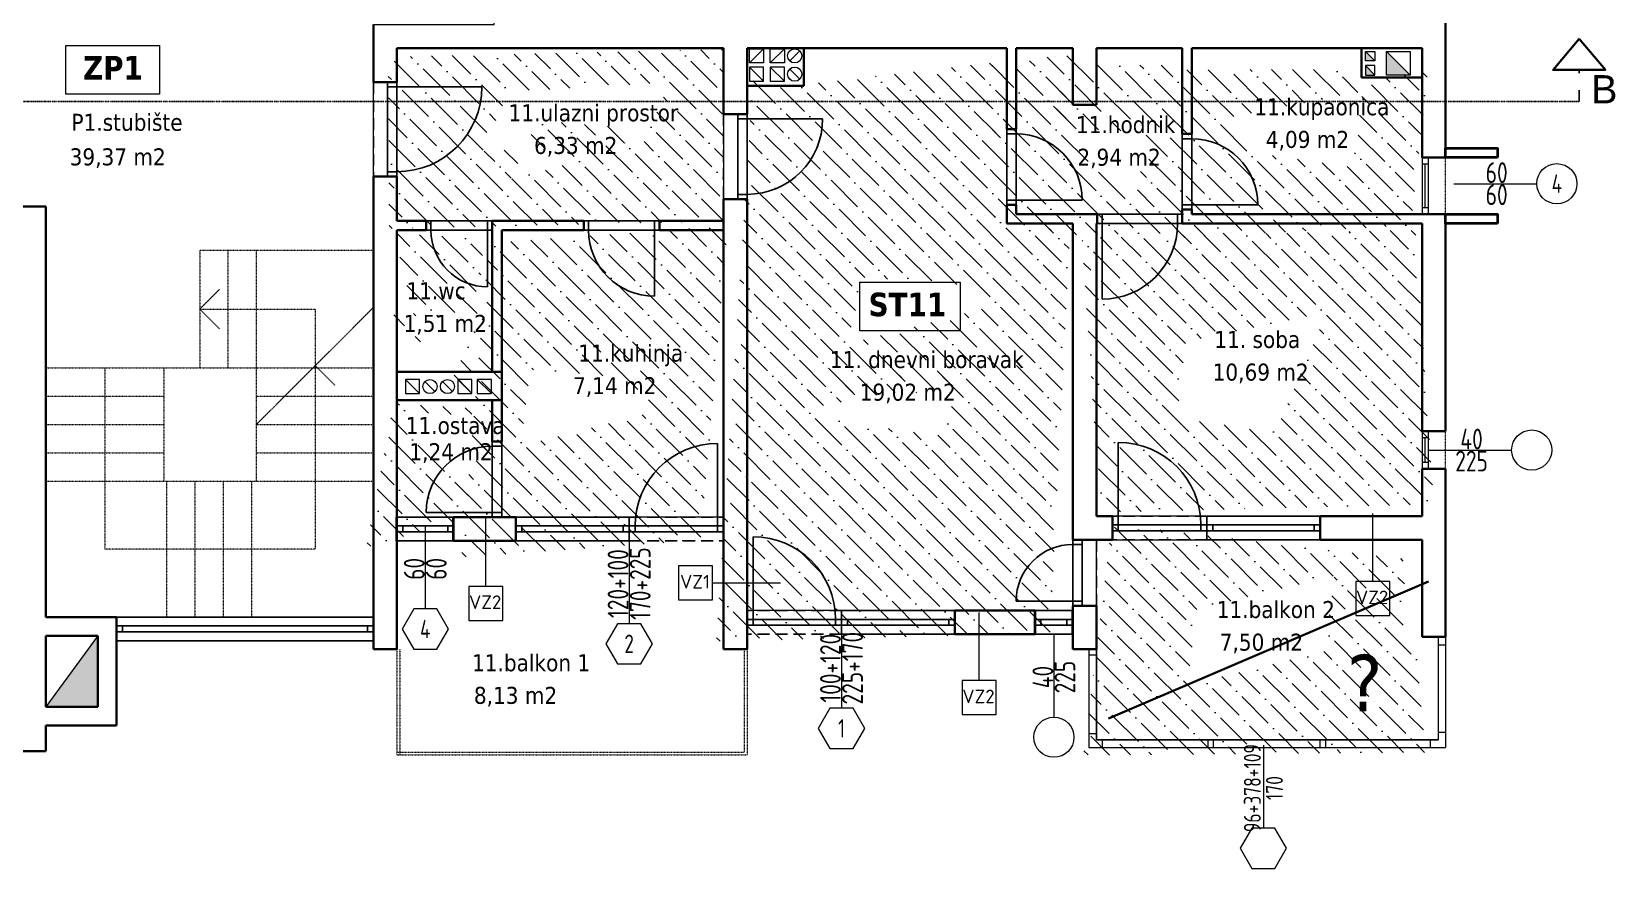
# Model space of a CAD drawing. Header units: millimetres. Extents: x -701 to 470890, y -446843 to -116129.
# Drawn here: x 210167 to 211845, y -223464 to -222578 of the extents above; entities that cross this region are included whole.
import ezdxf
from ezdxf.enums import TextEntityAlignment as Align

# ---------------------------------------------------------------- set-up
doc = ezdxf.new("R2010")
doc.units = ezdxf.units.MM
for name, pattern in [('ACAD_ISO03W100', [30, 12, -18]), ('HIDDEN', [0.375, 0.25, -0.125]), ('HIDDENX2', [19.049999999999997, 12.7, -6.35])]:
    doc.linetypes.add(name, pattern=pattern)
doc.layers.get('0').update_dxf_attribs({"lineweight": 0})
for name, color, linetype, lineweight in [('03-prozori', 132, 'Continuous', 0), ('05-podgled-tanko', 144, 'HIDDEN', 0), ('06-hatch_grijano', 30, 'Continuous', 0), ('07-kote', 70, 'Continuous', 9), ('09-oznaka stavke', 1, 'Continuous', 0), ('5-TX', 113, 'Continuous', 5), ('Kote', 1, 'Continuous', 15), ('TP_01 - 0.35', 1, 'Continuous', 35), ('TP_01 - 0.50', 1, 'Continuous', 40), ('TP_07 - 0.20', 255, 'Continuous', 20)]:
    doc.layers.add(name, color=color, linetype=linetype, lineweight=lineweight)
for name, color, linetype in [('TP_Hatch', 252, 'Continuous'), ('TP_Hidden', 8, 'HIDDENX2'), ('TP_Otvori', 8, 'Continuous'), ('TP_Otvori.block', 8, 'Continuous'), ('zidovi', 1, 'Continuous')]:
    doc.layers.add(name, color=color, linetype=linetype)
doc.styles.add('isocpeur', font='isocpeur.ttf')
doc.styles.add('tahoma10', font='tahoma.ttf', dxfattribs={"height": 2})
doc.styles.add('Tekst15', font='arial.ttf', dxfattribs={"height": 15})

# ---------------------------------------------------------------- blocks, each defined once
blk = doc.blocks.new('*U664')
at = {"layer": 'TP_01 - 0.50'}
for p, q in [((0, 1.192092895507812e-07), (0, -30.00000011920929)), ((47.99999698638918, 1.196861274274852e-06), (47.99999698638918, -29.9999990415573))]:
    blk.add_line(p, q, dxfattribs=at)
at = {"layer": 'TP_Otvori'}
for p, q in [((0, 0), (47.99999698638918, -1.14440910783742e-07)), ((4.76837158203125e-07, -11.25000011920929), (47.9999967479706, -11.2500002336502)), ((0, -18.75000011920929), (47.9999967479706, -18.74999999523161)), ((7.500000476837158, -11.25000011920929), (7.500000476837158, -18.75000107288361)), ((40.49999650955202, -11.2500002336502), (40.4999967479706, -18.75000023365019)), ((0, -29.99999833106995), (47.99999698638918, -29.99999892234801))]:
    blk.add_line(p, q, dxfattribs=at)
blk = doc.blocks.new('*U656')
at = {"layer": 'TP_Otvori'}
for p, q in [((5.000001072883606, 2.04358873916146e-07), (4.999993102891582, 90.00000084808873)), ((5.000001072883606, 2.04358873916146e-07), (1.072883605957031e-06, 2.04358873916146e-07)), ((95.00000107288324, 8.910042925631245e-06), (5.00000083446503, 3.877577494648676e-07)), ((5.00000064713616, -10.00000003405978), (5.000000834465027, 2.043588528028758e-07)), ((95.00000088555437, -9.999991328375708), (95.00000107288324, 8.910042925631245e-06)), ((95.00000107288324, 8.910042924803541e-06), (100.0000010728832, 8.910042924803541e-06)), ((100.0000011239731, -9.999993269784119), (1.123973317912923e-06, -10.00000023841852))]:
    blk.add_line(p, q, dxfattribs=at)
blk.add_arc((5.000001072883581, 4.189355961307331e-07), 90.00000042915346, 5.073854788161767e-06, 90.00000507385442, dxfattribs=at)
blk = doc.blocks.new('*U654')
at = {"layer": 'TP_Otvori'}
for p, q in [((5.000001072883606, 2.04358873916146e-07), (4.999993988446251, 80.00000077656311)), ((5.000001072883606, 2.04358873916146e-07), (1.072883605957031e-06, 2.04358873916146e-07)), ((85.00000107288324, 7.942744697662896e-06), (5.00000083446503, 3.877577494648676e-07)), ((5.00000064713616, -10.00000003405978), (5.000000834465027, 2.043588528028758e-07)), ((85.00000088555437, -9.999992295673938), (85.00000107288324, 7.942744697662896e-06)), ((85.00000107288324, 7.942744696835193e-06), (90.00000107288324, 7.942744696835193e-06)), ((90.00000112397315, -9.999994237082348), (1.123973317912923e-06, -10.00000023841852))]:
    blk.add_line(p, q, dxfattribs=at)
blk.add_arc((5.000001072883583, 3.950937381068899e-07), 80.00000038146969, 5.073854788161769e-06, 90.00000507385444, dxfattribs=at)
blk = doc.blocks.new('*U655')
at = {"layer": 'TP_Otvori'}
for p, q in [((5.000001072883606, 2.04358873916146e-07), (4.999994874000921, 70.00000070503756)), ((5.000001072883606, 2.04358873916146e-07), (1.072883605957031e-06, 2.04358873916146e-07)), ((75.00000107288328, 6.975446469694553e-06), (5.00000083446503, 3.877577494648676e-07)), ((5.00000064713616, -10.00000003405978), (5.000000834465027, 2.043588528028758e-07)), ((75.00000088555441, -9.999993262972165), (75.00000107288328, 6.975446469694553e-06)), ((75.00000107288328, 6.975446468866849e-06), (80.00000107288328, 6.975446468866849e-06)), ((80.00000112397319, -9.999995204380575), (1.123973317912923e-06, -10.00000023841852))]:
    blk.add_line(p, q, dxfattribs=at)
blk.add_arc((5.000001072883586, 3.712518800830469e-07), 70.00000033378596, 5.073854788161768e-06, 90.00000507385444, dxfattribs=at)
blk = doc.blocks.new('*U658')
at = {"layer": 'TP_Otvori'}
for p, q in [((5.000001072883606, 2.04358873916146e-07), (4.99999575955559, 60.00000063351202)), ((5.000001072883606, 2.04358873916146e-07), (1.072883605957031e-06, 2.04358873916146e-07)), ((65.00000107288331, 6.008148241726208e-06), (5.00000083446503, 3.877577494648676e-07)), ((5.00000064713616, -10.00000003405978), (5.000000834465027, 2.043588528028758e-07)), ((65.00000088555444, -9.999994230270392), (65.00000107288331, 6.008148241726208e-06)), ((65.00000107288331, 6.008148240898504e-06), (70.00000107288331, 6.008148240898504e-06)), ((70.00000112397322, -9.999996171678802), (1.123973317912923e-06, -10.00000023841852))]:
    blk.add_line(p, q, dxfattribs=at)
blk.add_arc((5.000001072883589, 3.474100220592039e-07), 60.00000028610224, 5.073854788161768e-06, 90.00000507385444, dxfattribs=at)
blk = doc.blocks.new('*U3408')
blk.add_lwpolyline([(0, 31.04602911306961), (-1.792289735764687e-20, -59.1770623683441)])
blk.add_circle((0, -81.02028200949621), 21.84231717691728)
at = {"style": 'isocpeur', "width": 0.75}
for tag, p in [('VIS', (-12, -15.62063755359621)), ('SIR', (12, -15.6206375535962))]:
    blk.add_attdef(tag, text='', height=15, rotation=270, dxfattribs=at).set_placement(p, align=Align.MIDDLE)
blk.add_attdef('BR', text='', height=20.00000000000001, rotation=269.9999999999976, dxfattribs=at).set_placement((-2.273736754432321e-13, -81.01937954526137), align=Align.MIDDLE_CENTER)
blk = doc.blocks.new('*U3080')
blk.add_line((6.999999999165766, 3.500000012107193), (52.91152562021117, 3.500000024113922))
blk.add_lwpolyline([(9.708855941426009e-11, 6.999999997206032), (59.91152562021117, 6.999999998968214), (59.91152562021117, -1.031787544292229e-09), (59.91152562021117, -1.031787544292229e-09), (9.708855941426009e-11, 0), (-8.342340152012184e-10, 6.999999997206032)])
blk.add_lwpolyline([(6.999999999165766, 6.999999997206032), (52.91152562021117, 6.999999998968214), (52.91152562021117, -1.031787544292229e-09), (6.999999999165766, -2.793967723846436e-09)], close=True)
blk = doc.blocks.new('*U3081')
blk.add_line((6.999999999165766, 3.500000012107193), (32.91152562853486, 3.50000002399201))
blk.add_lwpolyline([(9.708855941426009e-11, 6.999999997206032), (39.91152562853486, 6.999999998846302), (39.91152562853486, -1.153699358269478e-09), (39.91152562853486, -1.153699358269478e-09), (9.708855941426009e-11, 0), (-8.342340152012184e-10, 6.999999997206032)])
blk.add_lwpolyline([(6.999999999165766, 6.999999997206032), (32.91152562853486, 6.999999998846302), (32.91152562853486, -1.153699358269478e-09), (6.999999999165766, -2.793967723846436e-09)], close=True)
blk = doc.blocks.new('*U1722')
blk.add_lwpolyline([(0, 31.04602911306961), (-1.792289735764687e-20, -59.1770623683441)])
blk.add_circle((0, -81.02028200949621), 21.84231717691728)
at = {"style": 'isocpeur', "width": 0.75}
for tag, p in [('VIS', (-12, -15.62063755359621)), ('SIR', (12, -15.6206375535962))]:
    blk.add_attdef(tag, text='', height=15, rotation=270, dxfattribs=at).set_placement(p, align=Align.MIDDLE)
blk.add_attdef('BR', text='', height=20, rotation=179.9999999999984, dxfattribs=at).set_placement((-3.584578783445449e-20, -81.01937954526115), align=Align.MIDDLE_CENTER)
blk = doc.blocks.new('*U1724')
blk.add_lwpolyline([(0, 31.04602911306961), (-1.792289735764687e-20, -59.1770623683441)])
blk.add_lwpolyline([(-12.61066770181837, -59.17706236834409), (-25.22133540363676, -81.01937954526137), (-12.61066770181839, -102.8616967221786), (12.61066770181836, -102.8616967221786), (25.22133540363676, -81.0193795452614), (12.61066770181841, -59.1770623683441)], close=True)
at = {"style": 'isocpeur', "width": 0.75}
for tag, p in [('SIR', (-12, -15.62063755359621)), ('VIS', (12, -15.62063755359621))]:
    blk.add_attdef(tag, text='', height=15, rotation=89.99999999999997, dxfattribs=at).set_placement(p, align=Align.MIDDLE)
blk.add_attdef('BR', text='', height=20, dxfattribs=at).set_placement((-4.03896783473158e-28, -81.0193795452616), align=Align.MIDDLE_CENTER)
blk = doc.blocks.new('*U1720')
blk.add_lwpolyline([(0, 31.04602911306961), (-1.792289735764687e-20, -59.1770623683441)])
blk.add_circle((0, -81.02028200949621), 21.84231717691728)
at = {"style": 'isocpeur', "width": 0.75}
for tag, p in [('SIR', (-12, -15.62063755359621)), ('VIS', (12, -15.62063755359621))]:
    blk.add_attdef(tag, text='', height=15, rotation=89.99999999999997, dxfattribs=at).set_placement(p, align=Align.MIDDLE)
blk.add_attdef('BR', text='', height=20, dxfattribs=at).set_placement((-4.03896783473158e-28, -81.0193795452616), align=Align.MIDDLE_CENTER)
blk = doc.blocks.new('*U649')
at = {"ltscale": 0.1}
blk.add_line((-0.1249999999996342, 0.3749996975742539), (-0.6249999999981708, 0.3749984878712693), dxfattribs=at)
blk.add_lwpolyline([(0.1249996975738881, 0.5000003024253804), (0.1250003024253803, 0.2500003024261121), (-0.124999697573888, 0.2499996975746198), (-0.1250003024253803, 0.4999996975738881)], close=True, dxfattribs=at)
at = {"style": 'isocpeur'}
blk.add_attdef('sl', text='', height=0.1, dxfattribs=at).set_placement((0.005017208459321409, 0.3336032184705005), align=Align.CENTER)
blk = doc.blocks.new('*U511')
at = {"ltscale": 0.1}
blk.add_line((-3.024260640249743e-07, 0.4999999999996342), (-1.512130319958338e-06, 0.999999999998171), dxfattribs=at)
blk.add_lwpolyline([(0.1250003024256983, 0.2500003024264298), (-0.1249996975735702, 0.2499996975743019), (-0.1250003024256982, 0.4999996975735702), (0.1249996975735702, 0.5000003024256983)], close=True, dxfattribs=at)
at = {"style": 'isocpeur'}
blk.add_attdef('sl', text='', height=0.1, dxfattribs=at).set_placement((0.005017208459321409, 0.3336032184705005), align=Align.CENTER)
blk = doc.blocks.new('*U663')
at = {"layer": 'TP_01 - 0.50'}
for p, q in [((0, 1.192092895507812e-07), (0, -30.00000011920929)), ((71.99999547958377, 1.139640818882981e-06), (71.99999547958377, -29.99999909877775))]:
    blk.add_line(p, q, dxfattribs=at)
at = {"layer": 'TP_Otvori'}
for p, q in [((0, 0), (71.99999547958377, -1.71661366175613e-07)), ((4.76837158203125e-07, -11.25000011920929), (71.9999952411652, -11.25000029087066)), ((0, -18.75000011920929), (71.9999952411652, -18.75000005245207)), ((7.500000476837158, -11.25000011920929), (7.500000476837158, -18.75000107288361)), ((64.49999500274662, -11.25000029087066), (64.4999952411652, -18.75000029087065)), ((0, -29.99999833106995), (71.99999547958377, -29.99999897956846))]:
    blk.add_line(p, q, dxfattribs=at)

msp = doc.modelspace()

# ---------------------------------------------------------------- hatches: boundary and pattern name
at = {"layer": '06-hatch_grijano'}
h = msp.add_hatch(dxfattribs=at)
h.set_pattern_fill('ANSI36', color=256, scale=5, angle=270, style=0)
h.set_pattern_definition([(315, (643135428.0762581, 503081157.9459717), (30.86963041617522, -8.418990113502339), [39.6875, -7.9375, 0, -7.9375])])
h.paths.add_polyline_path([(210665.0628200661, -222684.2764022683), (210665.0628200661, -222648.9103549455), (210826.0389460217, -222648.9103549455), (210826.0389460217, -222684.2764022683)])
h.paths.add_polyline_path([(210900.3184696328, -222595.0330163573), (210554.3184696328, -222595.0330162977), (210554.3184696328, -222778.0330162977), (210900.3184696328, -222778.0330163573)])
h.paths.add_polyline_path([(210573.8589235436, -222869.3978079294), (210573.8589235436, -222839.3016345238), (210629.2527352463, -222839.3016345834), (210629.2527352463, -222869.3978079294)])
h.paths.add_polyline_path([(210554.9300223481, -222904.0631929969), (210554.9300223481, -222869.3978079294), (210654.1527585875, -222869.3978079294), (210654.1527585875, -222904.0631931161)])
h.paths.add_polyline_path([(210655.3184696328, -222788.0330163573), (210554.3184696328, -222788.0330162977), (210554.3184696328, -222938.0330162977), (210655.3184693943, -222938.0330164765)])
h.paths.add_polyline_path([(210796.3553656231, -222684.2764023279), (210796.3553656231, -222717.7417171334), (210690.9395326268, -222717.7417171334), (210690.9395323884, -222684.2764022683)])
h.paths.add_polyline_path([(210562.327332605, -223034.9031574463), (210562.3273327242, -222984.9524044727), (210649.4912876975, -222984.9524046515), (210649.4912875782, -223034.9031573867)])
h.paths.add_polyline_path([(210655.3184696328, -222968.0330164765), (210554.318469752, -222968.0330162977), (210554.3184695136, -223092.0330162977), (210655.3184693943, -223089.533015344)])
h.paths.add_polyline_path([(210731.7168823372, -222970.5348558759), (210731.716882218, -222899.4201798176), (210838.9417972456, -222899.4201798176), (210838.9417971264, -222970.5348559355)])
h.paths.add_polyline_path([(210900.3184696328, -222788.0330163573), (210665.3184698712, -222788.0330163573), (210665.3184698712, -223092.0330322717), (210900.3184696328, -223092.0330174898)])
h.paths.add_polyline_path([(211044.6265243184, -222894.7895422911), (211044.6265243184, -222843.1343182658), (211151.0792838227, -222843.1343182062), (211151.0792838227, -222894.7895421718)])
h.paths.add_polyline_path([(211186.6472993981, -222908.995374534), (211186.6472993981, -222945.8512096738), (211005.4078097235, -222945.8512096142), (211005.4078098427, -222908.9953745936)])
h.paths.add_polyline_path([(211033.3683867346, -222977.7229641413), (211033.3683867346, -222945.8512095546), (211155.230491985, -222945.8512095546), (211155.230491985, -222977.7229641413)])
h.paths.add_polyline_path([(211270.3184696328, -222781.0330163573), (211200.3184696328, -222781.0330164169), (211200.3184696328, -222595.0330164169), (210985.3184704672, -222595.0330163573), (210985.3184704672, -222635.0330163573), (210925.3184696328, -222635.0330163573), (210925.3184696328, -223191.0330162977), (211270.3184647452, -223191.0330167745)])
h.paths.add_polyline_path([(211269.4669079672, -222663.5522067283), (211369.2945254933, -222663.5522065495), (211369.2945254933, -222728.6293114756), (211269.4669079672, -222728.6293115352)])
h.paths.add_polyline_path([(211386.318469752, -222595.0330163573), (211295.3184696328, -222595.0330162977), (211295.3184695136, -222655.0330162381), (211270.318469752, -222655.0330162977), (211270.3184696328, -222595.0330163573), (211210.3184696328, -222595.0330164169), (211210.3184696328, -222771.0330164169), (211386.3184579503, -222771.0330221986)])
h.paths.add_polyline_path([(211456.3804614436, -222710.1203126644), (211456.3804613244, -222639.9014042353), (211578.2371151339, -222639.9014043545), (211578.2371152531, -222710.1203126644)])
h.paths.add_polyline_path([(211640.3184696328, -222626.0330164765), (211576.1654328, -222626.0330165361), (211576.1654328, -222595.0330156421), (211396.318469752, -222595.0330162977), (211396.318469752, -222771.0330163573), (211640.3184696328, -222771.0330162381)])
h.paths.add_polyline_path([(211409.5850640427, -222886.393716905), (211527.3749230992, -222887.2943660353), (211527.3749228608, -222959.336540017), (211409.5850640427, -222958.4358907675)])
h.paths.add_polyline_path([(211640.3184696328, -222781.0330162977), (211295.318487991, -222781.0330163573), (211295.3184695136, -223091.0330163573), (211640.3184696328, -223091.0330162977)])
h.paths.add_polyline_path([(211417.2825362574, -223174.4867481326), (211527.2059274804, -223174.4867481326), (211527.2059273612, -223244.3346573447), (211417.2825362574, -223244.3346572851)])
h.paths.add_polyline_path([(211657.3184704672, -223219.0330163573), (211640.318469752, -223219.0330162977), (211640.318469752, -223116.0330162977), (211295.3184888255, -223116.0330164169), (211295.3184692751, -223328.0330164169), (211301.5684704672, -223328.0330163573), (211657.3184701096, -223328.0330163573)])
at = {"layer": 'TP_07 - 0.20'}
h = msp.add_hatch(color=256, dxfattribs=at)
h.dxf.hatch_style = 1
h.paths.add_polyline_path([(211580.3184696328, -222598.5498565768), (211590.3184696328, -222608.5498565768), (211580.3184696328, -222608.5498565768)])
h.paths.add_polyline_path([(211590.3184696328, -222623.5498565768), (211580.3184696328, -222623.5498565768), (211580.3184696328, -222613.5498565768)])
h = msp.add_hatch(color=256, dxfattribs=at)
h.dxf.hatch_style = 1
h.paths.add_polyline_path([(211627.8184696328, -222623.5498565768), (211602.8184696328, -222623.5498565768), (211602.8184696328, -222598.5498565768)])
at = {"layer": 'TP_Hatch'}
h = msp.add_hatch(color=256, dxfattribs=at)
h.dxf.hatch_style = 1
h.paths.add_polyline_path([(210237.3184695136, -223293.0319534277), (210237.3184696328, -223218.0319534277), (210182.3184695136, -223293.0319534277)])

# ---------------------------------------------------------------- linework, layer by layer
at = {"layer": '03-prozori'}
for p, q in [((211287.3184692751, -223232.0330155228), (211287.3184692751, -223336.0330161189)), ((211295.3184692751, -223232.0330155228), (211295.3184692751, -223328.0330161189)), ((211657.3184704672, -223219.0330159401), (211657.3184701096, -223328.0330159401)), ((211657.3184701096, -223227.2830165957), (211665.3184699904, -223227.2830165361)), ((211665.3184704672, -223219.0330159997), (211665.3184701096, -223336.0330159401)), ((211295.3184699904, -223238.2830159997), (211287.3184692751, -223238.2830159997)), ((211295.3184699904, -223321.7830156421), (211287.3184692751, -223321.7830156421)), ((211295.3184699904, -223328.0330161189), (211657.3184701096, -223328.0330159401)), ((211301.5684704672, -223328.0330161189), (211301.5684704672, -223336.0330161189)), ((211413.2882193219, -223328.0330158805), (211413.2882193219, -223336.0330158805)), ((211419.5382199179, -223336.0330157017), (211419.5382199179, -223328.0330157017)), ((211532.0684635531, -223328.0330158805), (211532.0684635531, -223336.0330158805)), ((211538.3184641491, -223336.0330157017), (211538.3184641491, -223328.0330157017)), ((211649.0684695136, -223328.0330161189), (211649.0684695136, -223336.0330161189)), ((211657.3184701096, -223319.7830152844), (211665.3184699904, -223319.783015344)), ((211287.3184692751, -223336.0330161189), (211665.3184701096, -223336.0330159401))]:
    msp.add_line(p, q, dxfattribs=at).dxf.unprotected_set("ltscale", 0)
at = {"layer": '05-podgled-tanko'}
for p, q in [((210345.3184693943, -222809.0319536661), (210345.3184693943, -222934.0319536661)), ((210345.3184693943, -222809.0319536661), (210529.3184696328, -222809.0319536065)), ((210375.3184693943, -222809.0319536661), (210375.3184693943, -222934.0319536661)), ((210405.3184695136, -222809.0319536661), (210405.3184695136, -223054.0319536065)), ((210345.3184693943, -222871.5319536661), (210366.3140640151, -222850.536359105)), ((210345.3184695136, -222871.5319536661), (210467.8184695136, -222871.5319536661)), ((210345.3184693943, -222871.5319536661), (210366.3140640151, -222892.5275482272)), ((210405.3184695136, -222994.0319536661), (210529.3184693943, -222870.0319538449)), ((210467.8184695136, -222871.5319536661), (210467.8184695136, -223126.0319536065)), ((210182.3184695136, -222934.0319537257), (210307.3184695136, -222934.0319537257)), ((210244.8184696328, -222934.0319536661), (210244.8184695136, -223126.0319536661)), ((210307.3184696328, -222934.0319537257), (210307.3184696328, -223054.0319535469)), ((210307.3184696328, -222934.0319537257), (210405.3184695136, -222934.0319536661)), ((210405.3184695136, -222934.0319536661), (210529.3184693943, -222934.0319536065)), ((210467.8184695136, -222931.5319536661), (210488.8140641343, -222952.5275482272)), ((210182.3184695136, -222964.0319537257), (210307.3184695136, -222964.0319537257)), ((210405.3184695136, -222964.0319536661), (210529.3184693943, -222964.0319536661)), ((210182.3184695136, -222994.0319537257), (210307.3184695136, -222994.0319537257)), ((210405.3184695136, -222994.0319536661), (210529.3184693943, -222994.0319536661)), ((210182.3184695136, -223024.0319537257), (210307.3184695136, -223024.0319537257)), ((210405.3184695136, -223024.0319536661), (210529.3184693943, -223024.0319536661)), ((210182.3184695136, -223054.0319536065), (210529.3184695136, -223054.0319534277)), ((210310.3184696328, -223054.0319535469), (210310.3184696328, -223198.0319536065)), ((210340.3184696328, -223054.0319535469), (210340.3184696328, -223198.0319536065)), ((210370.3184696328, -223054.0319535469), (210370.3184696328, -223198.0319537257)), ((210400.3184696328, -223054.0319535469), (210400.3184695136, -223198.0319537257)), ((210467.8184693943, -223126.0319536661), (210244.8184695136, -223126.0319537257)), ((210554.318469752, -223232.0330157017), (210554.3184696328, -223344.0330158805)), ((210557.318469752, -223232.0330157049), (210557.3184696328, -223344.0330158837)), ((210922.318469752, -223232.0330157017), (210922.318469752, -223341.0330158805)), ((210925.318469752, -223232.0330157017), (210925.318469752, -223344.0330158805)), ((210554.3184692751, -223341.0330158805), (210922.318469752, -223341.0330158805)), ((210554.3184692751, -223344.0330158805), (210925.3184696328, -223344.0330158805))]:
    msp.add_line(p, q, dxfattribs=at).dxf.unprotected_set("ltscale", 0)
for points in [[(211665.3184731046, -222771.0330158209), (211665.3184795061, -222711.0330158805)], [(211665.3184696328, -223041.0330158209), (211665.3184760343, -222981.0330158805)]]:
    msp.add_lwpolyline(points, dxfattribs=at).dxf.unprotected_set("ltscale", 0)
at = {"layer": '06-hatch_grijano'}
msp.add_line((211532.3184693943, -223091.0330158805), (211412.3184693943, -223091.0330161189), dxfattribs=at)
for points in [[(209682.3184696328, -222395.0319537257), (209682.3184696328, -222541.0319536661), (209812.3184696328, -222541.0319538449), (209812.3184699904, -222763.0319537257), (210182.318469752, -222763.0319536065), (210182.318469752, -223198.0319534277), (210529.318469752, -223198.0319533681), (210529.3184696328, -222570.0330158805), (210657.3195695769, -222570.0330158805), (210657.3195694577, -222395.0319536065), (210369.3195695769, -222395.0319537257), (210369.3195695769, -222435.0330158805), (210344.8190195452, -222435.0330158805), (210344.8190195452, -222566.0330158209), (209989.8190195452, -222566.0330158209), (209989.8190195452, -222435.0330158805), (209970.3184696328, -222435.0330158209), (209970.3184696328, -222395.0319537257), (209682.3184696328, -222395.0319537257)], [(210554.3184696328, -222595.0330162977), (210900.3184696328, -222595.0330163573), (210900.3184696328, -222778.0330163573), (210554.3184696328, -222778.0330162977), (210554.3184696328, -222595.0330162977)], [(210925.3184696328, -222635.0330163573), (210985.3184704672, -222635.0330163573), (210985.3184704672, -222595.0330163573), (211200.3184696328, -222595.0330164169), (211200.3184696328, -222781.0330164169), (211270.3184696328, -222781.0330163573), (211270.3184647452, -223191.0330167745), (210925.3184696328, -223191.0330162977), (210925.3184696328, -222635.0330163573)], [(210554.318470348, -222788.0330162977), (210655.3184696328, -222788.0330163573), (210655.3184693943, -222938.0330164765), (210554.3184696328, -222938.0330162977), (210554.3184696328, -222788.0330162381)], [(210665.3184696328, -222788.0330163573), (210900.3184696328, -222788.0330163573), (210900.3184696328, -223092.0330174898), (210665.3184698712, -223092.0330322717), (210665.3184698712, -222788.0330163573)], [(211295.3184693943, -222781.0330163573), (211640.3184696328, -222781.0330162977), (211640.3184696328, -223091.0330162977), (211295.3184695136, -223091.0330163573), (211295.318487991, -222781.0330163573)], [(211295.3184888255, -223116.0330164169), (211640.318469752, -223116.0330162977), (211640.318469752, -223219.0330162977), (211657.3184704672, -223219.0330163573), (211657.3184701096, -223328.0330163573), (211301.5684704672, -223328.0330163573), (211295.3184692751, -223328.0330164169), (211295.3184888255, -223116.0330164169)]]:
    msp.add_lwpolyline(points, dxfattribs=at)
at = {"layer": '07-kote', "linetype": 'ByBlock', "ltscale": 5}
for points in [[(210203.6726908436, -222592.2611752111), (210302.8106922855, -222592.2611752111), (210302.8106922855, -222643.9163991768), (210203.6726908436, -222643.9163991768)], [(211044.6265243184, -222843.1343182658), (211151.0792838227, -222843.1343182658), (211151.0792838227, -222894.7895422314), (211044.6265243184, -222894.7895422314)]]:
    msp.add_lwpolyline(points, close=True, dxfattribs=at)
at = {"layer": '07-kote', "color": 5, "linetype": 'ByBlock', "lineweight": 35, "ltscale": 5, "true_color": 0x1a1aff}
msp.add_lwpolyline([(211308.3245606342, -223305.3727866769), (211647.0745600706, -223160.3727859617)], dxfattribs=at)
at = {"layer": 'TP_01 - 0.35'}
for p, q in [((211665.3184696328, -222453.0330158805), (211665.3184696328, -222711.0330159401)), ((210529.3184696328, -222570.0330158805), (210529.3184696328, -222631.0330159401)), ((210554.3184696328, -222595.0330158805), (210900.3184696328, -222595.0330159401)), ((210554.3184696328, -222595.0330158805), (210554.3184696328, -222631.0330159401)), ((210900.3184696328, -222595.0330158805), (210900.3184696328, -222665.0330159401)), ((210925.3184696328, -222595.0330159401), (211200.3184696328, -222595.0330159997)), ((210925.3184696328, -222595.0330158805), (210925.3184696328, -222665.0330159401)), ((210985.3184704672, -222595.0330159401), (210985.3184704672, -222635.0330159401)), ((211200.3184696328, -222595.0330158805), (211200.3184696328, -222681.0330159997)), ((211210.3184696328, -222595.0330159997), (211270.3184696328, -222595.0330159401)), ((211210.3184696328, -222595.0330158805), (211210.318469752, -222681.0330159997)), ((211270.3184696328, -222595.0330158805), (211270.3184696328, -222655.0330158805)), ((211295.3184695136, -222595.0330159401), (211386.318469752, -222595.0330159401)), ((211295.3184696328, -222595.0330158805), (211295.3184695136, -222655.0330158209)), ((211386.3184696328, -222595.0330158805), (211386.318469752, -222686.0330159997)), ((211396.318469752, -222595.0330158805), (211640.3184696328, -222595.0330158805)), ((211396.3184696328, -222595.0330158805), (211396.318469752, -222686.0330159997)), ((211576.1654330384, -222626.0330160593), (211576.1654329192, -222595.0330159997)), ((211640.3184696328, -222595.0330158805), (211640.3184696328, -222711.0330159401)), ((211576.1654330384, -222626.0330161189), (211640.3184696328, -222626.0330160593)), ((210554.3184696328, -222631.0330158805), (210529.3184696328, -222631.0330159401)), ((210985.3184704672, -222635.0330159401), (210925.3184704672, -222635.0330159401)), ((211270.3184696328, -222655.0330158805), (211295.318469752, -222655.0330158209)), ((210900.3184696328, -222665.0330158805), (210925.3184696328, -222665.0330158805)), ((211210.3184696328, -222681.0330159997), (211200.3184696328, -222681.0330159997)), ((211396.318469752, -222686.0330159997), (211386.318469752, -222686.0330159997)), ((211640.3184696328, -222711.0330158805), (211665.3184696328, -222711.0330158805)), ((210529.3184696328, -222731.0330159401), (210529.318469752, -223232.0330157017)), ((210554.3184698712, -222731.0330158805), (210529.3184698712, -222731.0330159401)), ((210554.3184696328, -222731.0330159401), (210554.3184696328, -222778.0330158805)), ((209942.3184699904, -222763.0319537257), (210182.318469752, -222763.0319536065)), ((210182.3184696328, -223198.0319534277), (210182.318469752, -222763.0319536065)), ((210900.3184696328, -222755.0330159401), (210900.3184696328, -223232.0330158209)), ((210900.3184696328, -222755.0330158805), (210925.3184696328, -222755.0330158805)), ((210925.3184696328, -222755.0330159401), (210925.3184696328, -223191.0330158805)), ((211200.3184696328, -222761.0330159997), (211200.3184696328, -222781.0330160593)), ((211210.3184696328, -222761.0330159997), (211200.3184696328, -222761.0330159997)), ((211210.318469752, -222761.0330159997), (211210.3184696328, -222771.0330159997)), ((210554.3184696328, -222778.0330158805), (210585.318469752, -222778.0330159401)), ((210585.3184696328, -222778.0330158805), (210585.3184696328, -222788.0330158805)), ((210655.318469752, -222778.0330159401), (210752.318469752, -222778.0330159401)), ((210655.3184696328, -222778.0330158805), (210655.3184696328, -222788.0330158805)), ((210752.3184696328, -222778.0330158805), (210752.3184696328, -222788.0330158805)), ((210832.3184696328, -222778.0330159401), (210900.3184696328, -222778.0330159401)), ((210832.3184696328, -222778.0330158805), (210832.3184696328, -222788.0330158805)), ((211210.3184696328, -222771.0330159997), (211270.3184696328, -222771.0330159401)), ((211270.3184696328, -222771.0330159997), (211295.318469752, -222771.0330159401)), ((211295.3184695136, -222771.0330159401), (211296.318469752, -222771.0330159401)), ((211296.318469752, -222771.0330159401), (211296.318469752, -222781.0330159401)), ((211386.3184698712, -222766.0330159997), (211386.318469752, -222771.0330159997)), ((211396.318469752, -222766.0330159997), (211386.318469752, -222766.0330159997)), ((211386.318469752, -222771.0330159401), (211386.318469752, -222781.0330159401)), ((211396.3184698712, -222766.0330159997), (211396.318469752, -222771.0330159997)), ((211396.318469752, -222771.0330159401), (211640.3184696328, -222771.0330158805)), ((211640.3184696328, -222771.0330158805), (211665.3184696328, -222771.0330158805)), ((211665.3184696328, -222771.0330159401), (211665.3184696328, -223001.0330158209)), ((210554.3184696328, -222788.0330158805), (210585.318469752, -222788.0330159401)), ((210554.3184696328, -222788.0330158209), (210554.3184696328, -222968.0330158805)), ((210655.3184696328, -222788.0330159401), (210655.3184696328, -222938.0330160593)), ((210665.3184696328, -222788.0330159401), (210752.3184696328, -222788.0330159401)), ((210665.3184696328, -222788.0330159401), (210665.3184696328, -222938.0330160593)), ((210832.3184696328, -222788.0330159401), (210900.3184696328, -222788.0330159401)), ((211200.3184696328, -222781.0330159997), (211270.3184696328, -222781.0330159401)), ((211270.3184696328, -222781.0330159997), (211270.3184696328, -223116.0330159401)), ((211295.3184695136, -222781.0330159401), (211296.318469752, -222781.0330159997)), ((211295.3184693943, -222781.0330159401), (211295.3184693943, -223091.0330159401)), ((211386.318469752, -222781.0330159997), (211640.3184696328, -222781.0330158805)), ((211640.3184696328, -222781.0330158805), (211640.3184696328, -223001.0330158805)), ((210554.3184696328, -222938.0330158805), (210665.3184696328, -222938.0330160593)), ((210665.3184695136, -222968.0330159401), (210665.3184695136, -222938.0330159997)), ((210554.318469752, -222968.0330158805), (210554.3184696328, -223092.0330158805)), ((210665.3184695136, -222968.0330159401), (210554.318469752, -222968.0330158805)), ((210655.3184696328, -222968.0330160593), (210655.3184696328, -223012.0330160593)), ((210665.3184696328, -222968.0330159401), (210665.3184696328, -223012.0330160593)), ((210665.3184696328, -223012.0330159997), (210655.3184696328, -223012.0330159997)), ((211640.3184696328, -223001.0330158209), (211665.3184695136, -223001.0330157613)), ((211640.318469752, -223041.0330158805), (211640.318469752, -223091.0330158209)), ((211640.318469752, -223041.0330158209), (211665.3184696328, -223041.0330157613)), ((211665.3184696328, -223041.0330157613), (211665.3184695136, -223219.0330159401)), ((210614.3184695136, -223092.0330165361), (210655.3184696328, -223092.0330159997)), ((210614.3184695136, -223092.0330160593), (210614.3184695136, -223117.0330161189)), ((210665.3184696328, -223092.0330159997), (210655.3184696328, -223092.0330159997)), ((210665.3184696328, -223092.0330159997), (210680.3184696328, -223092.0330159997)), ((210680.3184696328, -223092.0330159401), (210680.3184696328, -223117.0330159997)), ((211295.3184695136, -223091.0330159401), (211312.3184695136, -223091.0330159997)), ((211312.3184695136, -223091.0330159401), (211312.3184696328, -223116.0330159401)), ((211532.3184695136, -223091.0330148672), (211532.3184696328, -223116.0330148672)), ((211532.3184693943, -223091.0330158805), (211640.3184696328, -223091.0330158805)), ((210554.3184696328, -223117.0330158805), (210554.318469752, -223232.0330157613)), ((210614.3184695136, -223117.0330151891), (210680.3184696328, -223117.0330159997)), ((211295.3184695136, -223116.0330159401), (211270.3184696328, -223116.0330159997)), ((211295.3184695136, -223116.0330159401), (211312.3184696328, -223116.0330159401)), ((211532.3184695136, -223116.0330158805), (211640.3184696328, -223116.0330158805)), ((211640.318469752, -223219.0330158805), (211640.318469752, -223116.0330158805)), ((210257.3184696328, -223198.0319534277), (210182.3184696328, -223198.0319534277)), ((210257.3184695136, -223313.0319533681), (210257.3184696328, -223198.0319534873)), ((210925.3184696328, -223191.0330158805), (210925.3184696328, -223216.0330159401)), ((211145.3184695136, -223191.0330158805), (211230.3184696328, -223191.0330158805)), ((211145.3184696328, -223191.0330158805), (211145.3184696328, -223216.0330159401)), ((211230.3184696328, -223191.0330158805), (211230.3184696328, -223216.0330159401)), ((211270.3184696328, -223186.0330159401), (211270.3184696328, -223191.0330158805)), ((211295.3184696328, -223186.0330159401), (211270.318469752, -223186.0330159997)), ((211270.3184696328, -223191.0330158805), (211270.3184696328, -223216.0330159401)), ((211295.3184693943, -223186.0330159401), (211295.3184693943, -223232.0330154632)), ((210925.3184696328, -223216.0330159401), (210925.318469752, -223232.0330156421)), ((211145.3184695136, -223216.0330159401), (211230.3184696328, -223216.0330159401)), ((211270.3184696328, -223216.0330159997), (211270.3184696328, -223232.0330155228)), ((210182.3184696328, -223293.0319534277), (210182.3184696328, -223218.0319534873)), ((210237.3184696328, -223218.0319534873), (210182.3184696328, -223218.0319534873)), ((210237.3184695136, -223293.0319534277), (210237.3184696328, -223218.0319534277)), ((210529.3184696328, -223232.0330157613), (210554.3184698712, -223232.0330157017)), ((210900.3184693943, -223232.0330157613), (210925.3184696328, -223232.0330157017)), ((211270.3184690367, -223232.0330155824), (211295.3184692751, -223232.0330155228)), ((211640.318469752, -223219.0330158805), (211665.3184696328, -223219.0330159401)), ((210237.3184695136, -223293.0319534277), (210182.3184696328, -223293.0319534277)), ((210182.3184695136, -223340.0319534873), (210182.3184696328, -223313.0319534277)), ((210257.3184695136, -223313.0319534277), (210182.3184696328, -223313.0319534277)), ((210157.3184696328, -223340.0319534873), (210182.318469752, -223340.0319534873))]:
    msp.add_line(p, q, dxfattribs=at)
at = {"layer": 'TP_01 - 0.50'}
for points in [[(211720.3184731077, -222711.0330158805), (211665.3184731046, -222711.0330158805), (211665.3184731046, -222701.0330158805), (211720.3184731077, -222701.0330158805), (211720.3184729885, -222711.0330158805)], [(211720.3184731753, -222781.0330158805), (211665.3184731721, -222781.0330158805), (211665.3184731721, -222771.0330158805), (211720.3184731753, -222771.0330158805), (211720.318473056, -222781.0330158805)]]:
    msp.add_lwpolyline(points, dxfattribs=at)
at = {"layer": 'TP_07 - 0.20'}
for p, q in [((210942.7542230975, -222595.7856780027), (210927.7542230975, -222610.7856780027)), ((210964.7542230975, -222595.7856780027), (210949.7542230975, -222610.7856780027)), ((210981.057523955, -222597.9823771452), (210970.4509222399, -222608.5889788603)), ((211580.3184696328, -222598.5498565768), (211590.3184696328, -222608.5498565768)), ((211602.8184696328, -222598.5498565768), (211627.8184696328, -222623.5498565768)), ((210942.7542230975, -222630.1448315119), (210927.7542230975, -222615.1448315119)), ((210964.7542230975, -222630.1448315119), (210949.7542230975, -222615.1448315119)), ((210981.057523955, -222627.9481323694), (210970.4509222399, -222617.3415306543)), ((211580.3184696328, -222613.5498565768), (211590.3184696328, -222623.5498565768)), ((210965.3184696328, -222635.0330159401), (210925.3184696328, -222635.0330159401)), ((210563.3184691559, -222946.201866958), (210578.3184691559, -222961.201866958)), ((210618.8184691559, -222946.201866958), (210633.8184691559, -222961.201866958)), ((210639.4452558648, -222946.201866958), (210654.4452558648, -222961.201866958)), ((210584.0151682984, -222948.3985661005), (210594.6217700135, -222959.0051678156)), ((210602.5151682984, -222948.3985661005), (210613.1217700135, -222959.0051678156)), ((210237.3184696328, -223218.0319534277), (210182.3184695136, -223293.0319534277))]:
    msp.add_line(p, q, dxfattribs=at)
for points in [[(210927.7542230975, -222595.7856780027), (210942.7542230975, -222595.7856780027), (210942.7542230975, -222610.7856780027), (210927.7542230975, -222610.7856780027)], [(210949.7542230975, -222595.7856780027), (210964.7542230975, -222595.7856780027), (210964.7542230975, -222610.7856780027), (210949.7542230975, -222610.7856780027)], [(211580.3184696328, -222598.5498565768), (211590.3184696328, -222598.5498565768), (211590.3184696328, -222608.5498565768), (211580.3184696328, -222608.5498565768)], [(211602.8184696328, -222598.5498565768), (211627.8184696328, -222598.5498565768), (211627.8184696328, -222623.5498565768), (211602.8184696328, -222623.5498565768)], [(210927.7542230975, -222630.1448315119), (210942.7542230975, -222630.1448315119), (210942.7542230975, -222615.1448315119), (210927.7542230975, -222615.1448315119)], [(210949.7542230975, -222630.1448315119), (210964.7542230975, -222630.1448315119), (210964.7542230975, -222615.1448315119), (210949.7542230975, -222615.1448315119)], [(211580.3184696328, -222623.5498565768), (211590.3184696328, -222623.5498565768), (211590.3184696328, -222613.5498565768), (211580.3184696328, -222613.5498565768)], [(210578.3184691559, -222946.201866958), (210563.3184691559, -222946.201866958), (210563.3184691559, -222961.201866958), (210578.3184691559, -222961.201866958)], [(210633.8184691559, -222946.201866958), (210618.8184691559, -222946.201866958), (210618.8184691559, -222961.201866958), (210633.8184691559, -222961.201866958)], [(210654.4452558648, -222946.201866958), (210639.4452558648, -222946.201866958), (210639.4452558648, -222961.201866958), (210654.4452558648, -222961.201866958)]]:
    msp.add_lwpolyline(points, close=True, dxfattribs=at)
for centre in [(210975.7542230975, -222603.2856780027), (210975.7542230975, -222622.6448315119), (210589.3184691559, -222953.701866958), (210607.8184691559, -222953.701866958)]:
    msp.add_circle(centre, 7.5, dxfattribs=at)
at = {"layer": 'TP_Hidden'}
for p, q in [((210529.3184695136, -222631.0330148076), (210529.3225546967, -222731.0330148672)), ((210900.3184695136, -222665.0330148076), (210900.3225546967, -222755.0330158209)), ((210800.3184696328, -223092.0330168341), (210900.3184696328, -223092.0330170726)), ((211412.3184693943, -223091.0330167149), (211312.3184693943, -223091.0330169534)), ((210800.3184696328, -223117.0330169534), (210900.3184696328, -223117.0330175494)), ((211295.3184693943, -223186.0330159401), (211295.3184692751, -223116.0330158209)), ((211412.3184693943, -223116.0330168341), (211312.3184693943, -223116.0330174302)), ((211025.3184696328, -223191.0330167149), (210925.3184696328, -223191.0330169534)), ((211025.3184696328, -223216.0330168341), (210925.3184696328, -223216.0330174302))]:
    msp.add_line(p, q, dxfattribs=at)
at = {"layer": 'TP_Otvori'}
for p, q in [((210894.0684691559, -223101.4080175494), (210894.0684691559, -223013.9080188607)), ((211318.5684698712, -223100.4080174302), (211318.5684698712, -223012.9080187415)), ((210680.3184696328, -223092.0330159997), (210800.3184696328, -223092.0330162381)), ((210800.3184696328, -223117.0330175494), (210800.3184696328, -223092.0330175494)), ((211412.3184693943, -223116.0330174302), (211412.3184693943, -223091.0330174302)), ((211532.3184693943, -223091.0330158805), (211412.3184693943, -223091.0330161189)), ((210680.3184696328, -223101.4080167149), (210800.3184693943, -223101.4080169534)), ((210680.3184696328, -223107.6580170726), (210800.3184693943, -223107.6580171918)), ((210686.568470348, -223101.4080167149), (210686.568470348, -223107.658017907)), ((210794.0684689175, -223101.4080169534), (210794.0684689175, -223107.6580174302)), ((210800.3184701096, -223101.4080175494), (210900.3184696328, -223101.4080176686)), ((210800.3184696328, -223107.658017907), (210900.3184696328, -223107.658017907)), ((210806.568470348, -223101.4080175494), (210806.568470348, -223107.6580187415)), ((210894.0684691559, -223101.4080175494), (210894.0684691559, -223107.6580187415)), ((210931.5684701096, -223200.4080174302), (210931.5684701096, -223112.9080187415)), ((211412.3184689175, -223100.4080174302), (211312.3184693943, -223100.4080175494)), ((211412.3184693943, -223106.6580177878), (211312.3184693943, -223106.6580177878)), ((211318.5684698712, -223100.4080174302), (211318.5684698712, -223106.6580186223)), ((211406.0684686791, -223100.4080174302), (211406.0684686791, -223106.6580186223)), ((211532.3184693943, -223100.4080165957), (211412.3184696328, -223100.4080168341)), ((211532.3184693943, -223106.6580169534), (211412.3184696328, -223106.6580170726)), ((211418.5684701096, -223100.4080168341), (211418.5684701096, -223106.658017311)), ((211526.0684686791, -223100.4080165957), (211526.0684686791, -223106.6580177878)), ((210680.3184696328, -223117.0330163573), (210800.3184696328, -223117.0330168341)), ((211532.3184693943, -223116.0330162381), (211412.3184693943, -223116.0330167149)), ((210257.3184696328, -223198.0319534873), (210529.318469752, -223198.0319540833)), ((211025.3184696328, -223216.0330174302), (211025.3184696328, -223191.0330174302)), ((211145.3184696328, -223191.0330158805), (211025.3184696328, -223191.0330161189)), ((210257.3184696328, -223207.4069541429), (210529.3184696328, -223207.4069545006)), ((210257.3184696328, -223213.6569545006), (210529.318469752, -223213.6569551562)), ((210263.568470348, -223207.4069542025), (210263.568470348, -223213.6569553946)), ((210523.0684689175, -223207.4069542025), (210523.0684689175, -223213.6569553946)), ((211025.3184691559, -223200.4080174302), (210925.3184696328, -223200.4080175494)), ((211025.3184696328, -223206.6580177878), (210925.3184696328, -223206.6580177878)), ((210931.5684701096, -223200.4080174302), (210931.5684701096, -223206.6580186223)), ((211019.0684689175, -223200.4080174302), (211019.0684689175, -223206.6580186223)), ((211145.3184696328, -223200.4080165957), (211025.3184698712, -223200.4080168341)), ((211145.3184696328, -223206.6580169534), (211025.3184698712, -223206.6580170726)), ((211145.3184696328, -223216.0330162381), (211025.3184696328, -223216.0330167149)), ((211031.568470348, -223200.4080168341), (211031.568470348, -223206.658017311)), ((211139.0684689175, -223200.4080165957), (211139.0684689175, -223206.6580177878)), ((210257.3184696328, -223223.0319538449), (210529.318469752, -223223.0319546794))]:
    msp.add_line(p, q, dxfattribs=at)
for centre, start, end in [((210894.0684691559, -223101.4080175494), 90, 180), ((211318.5684698712, -223100.4080174302), 0, 90), ((210931.5684701096, -223200.4080174302), 0, 90)]:
    msp.add_arc(centre, 87.49999874830246, start, end, dxfattribs=at)
at = {"layer": 'zidovi', "linetype": 'ACAD_ISO03W100'}
msp.add_line((211806.9454734771, -222651.6644946004), (211806.9454734771, -222618.1472125792), dxfattribs=at)
at = {"layer": 'zidovi', "linetype": 'ACAD_ISO03W100', "ltscale": 0.02}
msp.add_line((211806.9454734771, -222651.6644946004), (208846.6553491516, -222651.6644946004), dxfattribs=at)
at = {"layer": 'zidovi', "lineweight": 35}
msp.add_lwpolyline([(211806.9454734766, -222585.1817766217), (211779.1800733035, -222618.1472125792), (211834.7108736516, -222618.1472125792), (211806.9454734766, -222585.1817766217)], dxfattribs=at)

# ---------------------------------------------------------------- block references
at = {"layer": '03-prozori', "xscale": -1, "rotation": 270}
for name, p in [('*U3080', (211640.3184731046, -222770.9445414494)), ('*U3081', (211640.3184696328, -223040.9445414494))]:
    msp.add_blockref(name, p, dxfattribs=at)
at = {"layer": '09-oznaka stavke', "linetype": 'HIDDEN', "ltscale": 50}
ref = msp.add_blockref('*U3408', (211704.21335181, -222738.726098786), dxfattribs=dict(at, xscale=0.9750000000000001, yscale=0.9750000000000001, zscale=0.9750000000000001, rotation=90.00179244773882))
ref.add_attrib('SIR', '60', dxfattribs={"layer": '0', "height": 22, "rotation": 0.001792447744755556, "style": 'isocpeur', "width": 0.7500000000000002}).set_placement((211719.4431073932, -222727.0256223308), align=Align.MIDDLE)
ref.add_attrib('VIS', '60', dxfattribs={"layer": '0', "height": 22, "rotation": 0.001792447744755556, "style": 'isocpeur', "width": 0.7500000000000002}).set_placement((211719.4438394415, -222750.4256223194), align=Align.MIDDLE)
ref.add_attrib('BR', '4', dxfattribs={"layer": '0', "height": 19.5, "rotation": 0.001792447744797942, "style": 'isocpeur', "width": 0.7500000000000002}).set_placement((211783.207246828, -222738.723627532), align=Align.MIDDLE_CENTER)
ref = msp.add_blockref('*U1722', (211677.5883480012, -223020.9878316687), dxfattribs=dict(at, xscale=0.9750000000000001, yscale=0.9750000000000001, zscale=0.9750000000000001, rotation=90.00179244773882))
ref.add_attrib('SIR', '40', dxfattribs={"layer": '0', "height": 22, "rotation": 0.001792447744755556, "style": 'isocpeur', "width": 0.7500000000000002}).set_placement((211692.8181035844, -223009.2873552135), align=Align.MIDDLE)
ref.add_attrib('VIS', '225', dxfattribs={"layer": '0', "height": 22, "rotation": 0.001792447744755556, "style": 'isocpeur', "width": 0.7500000000000002}).set_placement((211692.8188356327, -223032.6873552021), align=Align.MIDDLE)
ref = msp.add_blockref('*U1724', (210584.3194165793, -223131.6778940328), dxfattribs=dict(at, xscale=0.9750000000000001, yscale=0.9750000000000001, zscale=0.9750000000000001, rotation=0.001792447738893826))
ref.add_attrib('SIR', '60', dxfattribs={"layer": '0', "height": 22, "rotation": 90.00179244774475, "style": 'isocpeur', "width": 0.7500000000000002}).set_placement((210572.6198930458, -223146.9083816643), align=Align.MIDDLE)
ref.add_attrib('VIS', '60', dxfattribs={"layer": '0', "height": 22, "rotation": 90.00179244774475, "style": 'isocpeur', "width": 0.7500000000000002}).set_placement((210596.0198930344, -223146.907649616), align=Align.MIDDLE)
ref.add_attrib('BR', '4', dxfattribs={"layer": '0', "height": 19.5, "rotation": 0.001792447744755556, "style": 'isocpeur', "width": 0.7500000000000002}).set_placement((210584.3218878334, -223210.6717890509), align=Align.MIDDLE_CENTER)
ref = msp.add_blockref('*U1724', (210800.3194164706, -223147.2987869689), dxfattribs=dict(at, xscale=0.9750000000000001, yscale=0.9750000000000001, zscale=0.9750000000000001, rotation=0.001792447738893826))
ref.add_attrib('SIR', '120+100', dxfattribs={"layer": '0', "height": 22, "rotation": 90.00179244774475, "style": 'isocpeur', "width": 0.7500000000000002}).set_placement((210788.6198929371, -223162.5292746004), align=Align.MIDDLE)
ref.add_attrib('VIS', '170+225', dxfattribs={"layer": '0', "height": 22, "rotation": 90.00179244774475, "style": 'isocpeur', "width": 0.7500000000000002}).set_placement((210812.0198929257, -223162.5285425521), align=Align.MIDDLE)
ref.add_attrib('BR', '2', dxfattribs={"layer": '0', "height": 19.5, "rotation": 0.001792447744755556, "style": 'isocpeur', "width": 0.7500000000000002}).set_placement((210800.3218877247, -223226.292681987), align=Align.MIDDLE_CENTER)
ref = msp.add_blockref('*U1724', (211025.3194164706, -223236.9237879226), dxfattribs=dict(at, xscale=0.9750000000000001, yscale=0.9750000000000001, zscale=0.9750000000000001, rotation=0.001792447738893826))
ref.add_attrib('SIR', '100+120', dxfattribs={"layer": '0', "height": 22, "rotation": 90.00179244774475, "style": 'isocpeur', "width": 0.7500000000000002}).set_placement((211013.6198929371, -223252.1542755541), align=Align.MIDDLE)
ref.add_attrib('VIS', '225+170', dxfattribs={"layer": '0', "height": 22, "rotation": 90.00179244774475, "style": 'isocpeur', "width": 0.7500000000000002}).set_placement((211037.0198929257, -223252.1535435058), align=Align.MIDDLE)
ref.add_attrib('BR', '1', dxfattribs={"layer": '0', "height": 19.5, "rotation": 0.001792447744755556, "style": 'isocpeur', "width": 0.7500000000000002}).set_placement((211025.3218877247, -223315.9176829406), align=Align.MIDDLE_CENTER)
ref = msp.add_blockref('*U1720', (211250.3194165991, -223246.3028948588), dxfattribs=dict(at, xscale=0.9750000000000001, yscale=0.9750000000000001, zscale=0.9750000000000001, rotation=0.001792447738893826))
ref.add_attrib('SIR', '40', dxfattribs={"layer": '0', "height": 22, "rotation": 90.00179244774475, "style": 'isocpeur', "width": 0.7500000000000002}).set_placement((211238.6198930657, -223261.5333824904), align=Align.MIDDLE)
ref.add_attrib('VIS', '225', dxfattribs={"layer": '0', "height": 22, "rotation": 90.00179244774475, "style": 'isocpeur', "width": 0.7500000000000002}).set_placement((211262.0198930542, -223261.5326504421), align=Align.MIDDLE)
ref = msp.add_blockref('*U1724', (211472.2562200047, -223363.9621468002), dxfattribs=dict(at, xscale=0.9750000000000001, yscale=0.9750000000000001, zscale=0.9750000000000001, rotation=0.001792447738893826))
ref.add_attrib('SIR', '96+378+109', dxfattribs={"layer": '0', "height": 18, "rotation": 90.00179244774475, "style": 'isocpeur', "width": 0.7500000000000002}).set_placement((211460.5566964713, -223379.1926344317), align=Align.MIDDLE)
ref.add_attrib('VIS', '170', dxfattribs={"layer": '0', "height": 18, "rotation": 90.00179244774475, "style": 'isocpeur', "width": 0.7500000000000002}).set_placement((211483.9566964598, -223379.1919023834), align=Align.MIDDLE)
at = {"layer": '5-TX'}
ref = msp.add_blockref('*U511', (210648.4760114301, -223237.4514908153), dxfattribs=dict(at, xscale=-144.0000000000024, yscale=144.0000000000024, zscale=144.0000000000024, rotation=0.0001386217754983932))
ref.add_attrib('sl', 'VZ2', dxfattribs={"layer": '0', "height": 14.40000000000024, "rotation": 0.0001386217754983932, "style": 'isocpeur'}).set_placement((210647.7534171864, -223189.4126291036), align=Align.CENTER)
ref = msp.add_blockref('*U511', (211588.1742405362, -223232.3435887988), dxfattribs=dict(at, xscale=-144.0000000000024, yscale=144.0000000000024, zscale=144.0000000000024, rotation=0.0001386217754983932))
ref.add_attrib('sl', 'VZ2', dxfattribs={"layer": '0', "height": 14.40000000000024, "rotation": 0.0001386217754983932, "style": 'isocpeur'}).set_placement((211587.4516462926, -223184.3047270871), align=Align.CENTER)
ref = msp.add_blockref('*U649', (210870.772821435, -223215.7808674666), dxfattribs=dict(at, xscale=-144.0000000000024, yscale=144.0000000000024, zscale=144.0000000000024, rotation=0.0001386217754983932))
ref.add_attrib('sl', 'VZ1', dxfattribs={"layer": '0', "height": 14.40000000000024, "rotation": 0.0001386217754983932, "style": 'isocpeur'}).set_placement((210870.0502271913, -223167.742005755), align=Align.CENTER)
ref = msp.add_blockref('*U511', (211171.1303157715, -223337.2990322999), dxfattribs=dict(at, xscale=-144.0000000000024, yscale=144.0000000000024, zscale=144.0000000000024, rotation=0.0001386217754983932))
ref.add_attrib('sl', 'VZ2', dxfattribs={"layer": '0', "height": 14.40000000000024, "rotation": 0.0001386217754983932, "style": 'isocpeur'}).set_placement((211170.4077215278, -223289.2601705883), align=Align.CENTER)
at = {"layer": 'TP_Otvori.block'}
for name, p, rotation in [('*U656', (210554.3184693943, -222631.0330148076), 270), ('*U654', (210925.3184693943, -222665.0330148076), 270), ('*U658', (210655.318469752, -222788.0330161785), 180), ('*U655', (210832.3184696328, -222788.0330159401), 180), ('*U655', (210655.3184696328, -223092.0330159997), 89.99999999999997), ('*U658', (211270.3184693943, -223186.0330158209), 90.00000000000001)]:
    msp.add_blockref(name, p, dxfattribs=dict(at, rotation=rotation))
at = {"layer": 'TP_Otvori.block', "xscale": -1}
for name, p, rotation in [('*U655', (211210.318469752, -222761.0330159997), 270), ('*U655', (211396.3184698712, -222766.0330159997), 270), ('*U654', (211296.318469752, -222781.0330159401), 180)]:
    msp.add_blockref(name, p, dxfattribs=dict(at, rotation=rotation))
at = {"layer": 'TP_Otvori.block', "xscale": 0.8333333856529689, "yscale": 0.8333333856529689, "zscale": 0.8333333856529689, "rotation": 180}
for name, p in [('*U663', (210614.3184695136, -223117.0330167149)), ('*U664', (211270.3184696328, -223216.0330165361))]:
    msp.add_blockref(name, p, dxfattribs=at)

# ---------------------------------------------------------------- texts
at = {"layer": '07-kote', "linetype": 'ByBlock', "ltscale": 5, "char_height": 18, "attachment_point": 1, "style": 'tahoma10'}
for s, width, heights, insert in [('\\pt90;{\\fTahoma|b1|i0|c238|p34;\\H1.3889x;ZP1} ', 171.7930613853969, [2.542646071188718], (210221.6585963716, -222603.313160773)), ('\\pt90;11.ulazni prostor', 214.0818130502012, [66.7474126489969], (210672.5661547076, -222654.6260149216)), ('\\pt90;11.kupaonica', 171.7930613853969, [2.542646071188718], (211462.6849294793, -222648.2162333463)), ('\\pt90;P1.stubište', 171.7930613853969, [2.542646071188718], (210209.479095901, -222664.6768418371)), ('\\pt90;11.hodnik', 171.7930613853969, [2.542646071188718], (211273.6671456344, -222667.1227697467)), ('\\pt90;6,33 m2', 171.7930613853969, [2.542646071188718], (210699.5774068724, -222689.1742092704)), ('\\pt90;4,09 m2', 171.7930613853969, [2.542646071188718], (211474.860635985, -222682.7644276952)), ('\\pt18;39,37 m2', 171.7930613853969, [2.542646071188718], (210207.5560233345, -222701.2609970529)), ('\\pt90;2,94 m2', 171.7930613853969, [2.542646071188718], (211275.2395819317, -222701.6709640955)), ('\\pt90;11.wc', 171.7930613853969, [2.542646071188718], (210564.3731169653, -222843.1709587907)), ('\\pt90;{\\fTahoma|b1|i0|c238|p34;\\H1.3889x;ST11} ', 171.7930613853969, [2.542646071188718], (211053.9687690627, -222854.1863038276)), ('\\pt90;1,51 m2', 171.7930613853969, [2.542646071188718], (210561.3936307322, -222877.7191531395)), ('\\pt90;11. soba', 171.7930613853969, [2.542646071188718], (211420.2415218871, -222894.8170697426)), ('\\pt90;11.kuhinja', 171.7930613853969, [2.542646071188718], (210746.3929427754, -222909.2046019768)), ('\\pt90;11. dnevni boravak', 218.2174340181518, [57.55747622741816], (211013.0322270285, -222916.0979153847)), ('\\pt90;10,69 m2', 171.7930613853969, [2.542646071188718], (211418.4942873608, -222929.3652640914)), ('\\pt90;7,14 m2', 171.7930613853969, [2.542646071188718], (210740.9465454709, -222943.7527963256)), ('\\pt90;19,02 m2', 171.7930613853969, [2.542646071188718], (211044.6171231162, -222950.6461097335)), ('\\pt90;11.ostava', 171.7930613853969, [2.542646071188718], (210563.660889014, -222985.9957986211)), ('\\pt90;1,24 m2', 171.7930613853969, [2.542646071188718], (210567.4890725504, -223013.7112945055)), ('\\pt90;11.balkon 2', 171.7930613853969, [2.542646071188718], (211422.8358793705, -223181.0117107962)), ('\\pt90;7,50 m2', 171.7930613853969, [2.542646071188718], (211426.0149233233, -223215.5599051451)), ('\\pt90;11.balkon 1', 171.7930613853969, [2.542646071188718], (210633.8593951656, -223237.3919558885)), ('\\pt90;8,13 m2', 171.7930613853969, [2.542646071188718], (210635.8288375608, -223271.9401502373))]:
    msp.add_mtext_dynamic_manual_height_columns(s, width=width, gutter_width=10, heights=heights, dxfattribs=dict(at, insert=insert))
at = {"layer": '07-kote', "color": 5, "linetype": 'ByBlock', "lineweight": 35, "ltscale": 5, "true_color": 0x1a1aff, "insert": (211560.8473212192, -223237.991159182), "char_height": 60, "attachment_point": 1, "style": 'tahoma10'}
msp.add_mtext_dynamic_manual_height_columns('\\pt300;?', width=171.7930613853969, gutter_width=10, heights=[2.542646071188718], dxfattribs=at)
at = {"layer": 'Kote', "insert": (211819.3908174158, -222623.6779066406), "char_height": 30, "width": 9972.386152127228, "attachment_point": 1, "style": 'Tekst15'}
msp.add_mtext('\\A1;B', dxfattribs=at)

doc.saveas('drawing.dxf')
